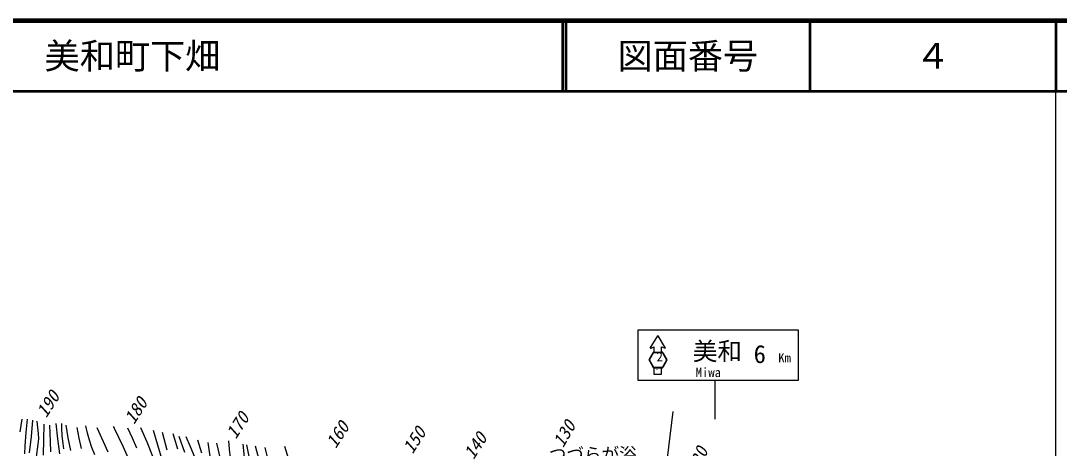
# Model space of a CAD drawing. Units: millimetres, scale not verified. Extents: x 40000 to 680000, y 20000 to 380000.
# Drawn here: x 431622 to 579500, y 319173 to 380000 of the extents above; entities that cross this region are included whole.
import ezdxf
from ezdxf.enums import TextEntityAlignment as Align

# ---------------------------------------------------------------- set-up
doc = ezdxf.new("R2010")
doc.units = ezdxf.units.MM
doc.header["$LTSCALE"] = 1000
for name, color, linetype, lineweight in [('M-BGD', 7, 'Continuous', 25), ('M-TTL', 2, 'Continuous', 140), ('M-TTL-BAND', 7, 'Continuous', 25), ('M-TTL-LINE', 7, 'Continuous', 50)]:
    doc.layers.add(name, color=color, linetype=linetype, lineweight=lineweight)
doc.layers.add('M-TTL-TXT', color=7, linetype='Continuous')
doc.styles.add('ＭＳ ゴシック', font='')
doc.styles.get('ＭＳ ゴシック').set_extended_font_data('MS Gothic')

msp = doc.modelspace()

# ---------------------------------------------------------------- linework, layer by layer
at = {"layer": 'M-BGD'}
for p, q in [((519542, 328827), (519542, 336027)), ((519542, 336027), (542342, 336027)), ((542342, 336027), (542342, 328827)), ((521263, 333403), (522320, 335183)), ((522347, 335183), (523402, 333418)), ((521090, 331782), (521683, 332807)), ((521151, 331757), (521735, 332767)), ((521283, 333381), (521758, 333609)), ((521770, 332857), (522953, 332857)), ((521778, 332792), (522945, 332792)), ((521781, 333595), (521781, 332857)), ((522843, 332857), (522843, 333604)), ((522866, 333619), (523382, 333396)), ((522988, 332767), (523572, 331757)), ((523040, 332807), (523632, 331782)), ((521090, 331682), (521683, 330657)), ((521151, 331707), (521735, 330697)), ((523572, 331707), (522988, 330697)), ((523632, 331682), (523040, 330657)), ((521770, 330607), (522953, 330607)), ((522945, 330672), (521778, 330672)), ((521785, 330607), (521785, 329718)), ((522864, 329718), (522864, 330607)), ((542342, 328827), (519542, 328827)), ((521785, 329718), (522864, 329718)), ((530442, 328721), (530442, 323302)), ((520338, 289736), (524527, 324392))]:
    msp.add_line(p, q, dxfattribs=at)
for points in [[(431557, 321483), (431673, 322388), (431798, 323303)], [(432521, 323303), (432319, 321416), (432177, 319520), (432146, 318353)], [(432868, 318522), (433130, 320844), (433363, 323182)], [(433838, 317962), (434122, 319768), (434172, 320509), (434161, 321261), (434075, 322143), (433946, 323035)], [(434928, 322581), (434849, 320394), (434830, 318208)], [(435914, 318644), (435833, 320135), (435796, 321291), (435771, 322460)], [(436613, 322701), (436842, 320529), (437130, 318367)], [(437775, 319076), (437640, 319839), (437528, 320941), (437474, 322066), (437464, 322378), (437456, 322701)], [(438028, 322468), (438333, 320650), (438695, 318856)], [(439615, 322135), (439888, 320612), (440217, 319110)], [(442157, 318246), (441752, 319268), (441400, 320320), (441114, 321338), (440863, 322362)], [(442450, 322135), (444029, 318639)], [(447359, 316865), (446185, 319441), (444966, 321970), (444901, 322105), (444831, 322248)], [(448158, 319161), (447547, 320590), (446872, 322014)], [(448687, 322135), (449563, 320090), (450383, 318024)], [(451758, 317514), (451150, 319601), (450501, 321681)], [(451748, 321455), (452423, 318939)], [(454002, 319015), (453674, 320117), (453336, 321228)], [(454130, 320880), (454942, 318634)], [(456413, 317893), (455799, 319358), (455155, 320814)], [(456796, 320345), (457373, 318531)], [(458687, 317385), (458320, 319993)], [(459492, 319876), (460526, 315443), (461506, 310978), (462024, 308484), (462602, 305999), (462970, 304672), (463396, 303364), (463865, 302135), (464394, 300916), (465069, 299529), (465803, 298158), (466990, 296130), (468230, 294130), (469153, 292612), (470023, 291066), (470738, 289629), (471405, 288153), (471605, 287694), (471808, 287226)], [(472647, 288794), (471543, 290910), (470380, 293009), (468478, 296078), (466628, 299175), (466095, 300230), (465616, 301310), (465125, 302582), (464686, 303887), (464138, 305764), (463646, 307664), (462738, 311347), (461894, 315017), (461656, 316412), (461477, 317828), (461357, 319021), (461250, 320228)], [(463242, 319759), (463461, 317418), (463740, 315077), (463997, 313481), (464314, 311884), (464741, 310074), (465226, 308277), (465847, 306216), (466527, 304164), (467013, 302863), (467554, 301587), (468291, 300060), (469083, 298557), (470304, 296316), (471470, 294049), (472409, 292063), (473321, 290053)], [(474112, 291530), (473664, 293103), (473161, 294651), (472794, 295596), (472367, 296525), (471745, 297694), (471063, 298847), (469868, 300762), (468727, 302706), (468171, 303801), (467670, 304922), (467154, 306234), (466690, 307579), (466172, 309299), (465708, 311048), (465022, 313956), (464396, 316867), (464110, 318254), (463828, 319642)], [(465000, 319524), (466244, 314921), (467549, 310319), (468144, 308368), (468799, 306428), (469312, 305080), (469884, 303749), (470420, 302644), (471010, 301567), (472237, 299571), (473409, 297550), (473851, 296614), (474242, 295644), (474653, 294484), (475037, 293311)], [(476031, 293812), (474852, 296955), (473617, 300077), (471658, 304664), (469645, 309243), (468920, 310976), (468247, 312738), (467745, 314243), (467301, 315768), (466842, 317520), (466407, 319290)], [(478509, 294579), (477728, 297193), (476887, 299799), (476196, 301715), (475446, 303620), (474472, 305888), (473443, 308133), (472461, 310277), (471531, 312451), (470911, 314083), (470347, 315736), (469771, 317567), (469219, 319407)]]:
    msp.add_lwpolyline(points, dxfattribs=at)
for centre, radius, start, end in [((522334, 335175), 15.8, 30.8526, 149.28857), ((522334, 335185), 10.5, 30.8526, 149.28857), ((521770, 332757), 100, 90, 149.96338), ((521778, 332742), 50, 90, 149.96338), ((521765, 333595), 15.8, 0, 115.66644), ((522859, 333604), 15.8, 66.61703, 180), ((522945, 332742), 50, 30.03671, 90), ((522953, 332757), 100, 30.03671, 90), ((521177, 331732), 100, 149.96338, 210.0369), ((521194, 331732), 50, 149.96338, 210.0369), ((523529, 331732), 50, 329.96333, 30.03671), ((523546, 331732), 100, 329.96333, 30.03671), ((521770, 330707), 100, 210.0369, 270), ((521778, 330722), 50, 210.0369, 270), ((522608, 330541), 448, 196.96957, 203.99538), ((522945, 330722), 50, 270, 329.96333), ((522953, 330707), 100, 270, 329.96333)]:
    msp.add_arc(centre, radius, start, end, dxfattribs=at)
at = {"layer": 'M-TTL'}
msp.add_line((680000, 380000), (40000, 380000), dxfattribs=at)
at = {"layer": 'M-TTL-BAND'}
msp.add_line((579000, 20000), (579000, 370000), dxfattribs=at)
at = {"layer": 'M-TTL-LINE'}
for p, q in [((508747, 380000), (508747, 370000)), ((509247, 380000), (509247, 370000)), ((543997, 380000), (543997, 370000)), ((579000, 380000), (579000, 370000)), ((40000, 370000), (680000, 370000))]:
    msp.add_line(p, q, dxfattribs=at)

# ---------------------------------------------------------------- texts
at = {"layer": 'M-BGD', "style": 'ＭＳ ゴシック'}
for s, height, p in [('美和', 2566, (527330, 330923)), ('2', 1320, (522159, 331144)), ('6', 2566, (535983, 330519)), ('Km', 1320, (539485, 330976)), ('Miwa', 1320, (527734, 328904)), ('つづらが浴', 1833, (506825, 316862))]:
    msp.add_text(s, height=height, dxfattribs=at).set_placement(p, align=Align.BOTTOM_LEFT)
at = {"layer": 'M-BGD', "style": 'ＭＳ ゴシック', "oblique": 15}
for s, rotation, p in [('190', 57.1, (435703, 323084)), ('180', 57.1, (448212, 322163)), ('170', 57.1, (462696, 320056)), ('160', 57.1, (476940, 318739)), ('150', 57.1, (487869, 317949)), ('130', 59.9, (509331, 318871)), ('140', 57.1, (496559, 317159)), ('120', 68.4, (528687, 315184))]:
    msp.add_text(s, height=1833, rotation=rotation, dxfattribs=at).set_placement(p, align=Align.BOTTOM_LEFT)
at = {"layer": 'M-TTL-TXT', "style": 'ＭＳ ゴシック'}
msp.add_text('岩国市天尾\u3000美和町下畑', height=3666, dxfattribs=at).set_placement((405024, 375000), align=Align.MIDDLE_LEFT)
for s, p in [('図面番号', (526622, 375000)), ('４', (561497, 375000))]:
    msp.add_text(s, height=3666, dxfattribs=at).set_placement(p, align=Align.MIDDLE_CENTER)

doc.saveas('drawing.dxf')
